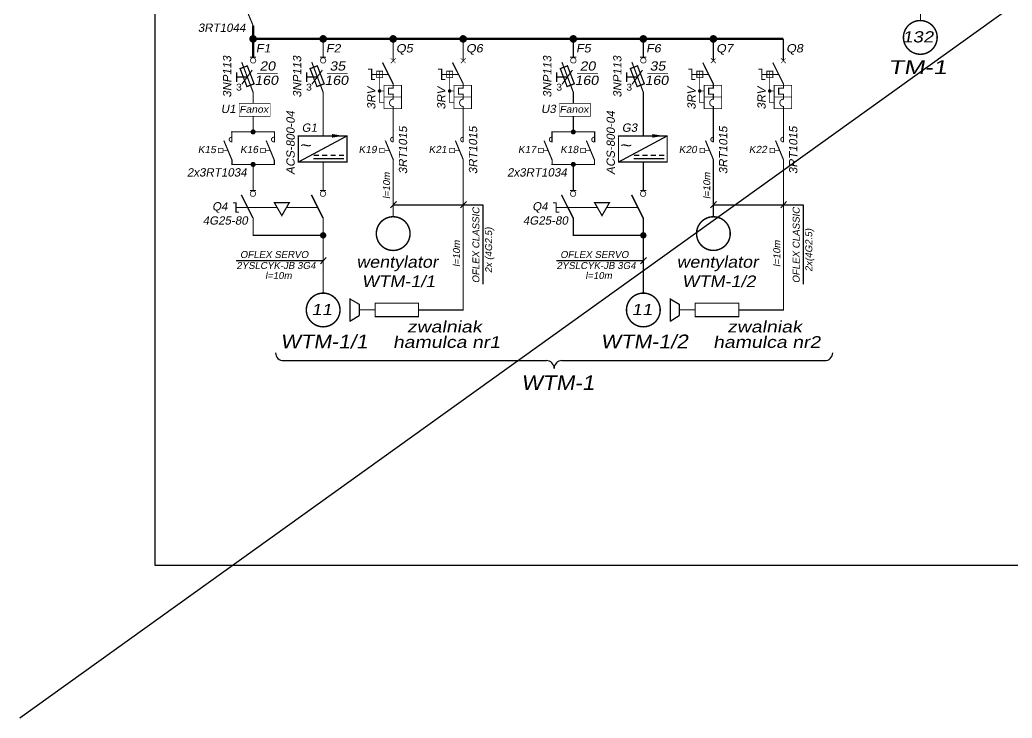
# Model space of a CAD drawing. Header units: millimetres. Extents: x -26 to 496, y 0 to 755.
# Drawn here: x -25.8 to 178.9, y 343.8 to 487.9 of the extents above; entities that cross this region are included whole.
import ezdxf
from ezdxf.enums import TextEntityAlignment as Align

# ---------------------------------------------------------------- set-up
doc = ezdxf.new("R2010")
doc.units = ezdxf.units.MM
doc.linetypes.add('DASHED2', pattern=[9.525, 6.35, -3.175])
doc.linetypes.add('HIDDEN2', pattern=[4.7625, 3.175, -1.5875])
doc.layers.add('NAPĘD', color=2, linetype='HIDDEN2')
doc.layers.add('SYMBOL', color=1, linetype='Continuous')
doc.styles.add('styl1', font='arial.ttf', dxfattribs={"width": 0.8, "oblique": 10, "height": 2.8})

msp = doc.modelspace()

# ---------------------------------------------------------------- linework, layer by layer
for p, q in [((496.25, 718.53), (-25.79, 343.78)), ((51.89, 450.44), (50.67, 449.14)), ((66.34, 450.44), (65.11, 449.14)), ((117.94, 450.44), (116.72, 449.14)), ((132.39, 450.44), (131.17, 449.14)), ((51.23, 449.74), (69.73, 449.74)), ((69.73, 449.74), (69.73, 433.35)), ((117.28, 449.74), (135.78, 449.74)), ((135.78, 449.74), (135.78, 433.35)), ((18.85, 438.22), (36.78, 438.22)), ((37.44, 438.87), (36.22, 437.57)), ((84.91, 438.22), (102.84, 438.22)), ((103.5, 438.87), (102.27, 437.57)), ((42.32, 430.39, 0.31), (42.32, 425.69, 0.31)), ((42.32, 430.34, 0.31), (44.2, 429.2, 0.31)), ((108.37, 430.39, 0.31), (108.37, 425.69, 0.31)), ((108.37, 430.34, 0.31), (110.25, 429.2, 0.31)), ((44.2, 429.2, 0.31), (44.2, 426.86, 0.31)), ((110.25, 429.2, 0.31), (110.25, 426.86, 0.31)), ((42.32, 425.72, 0.31), (44.2, 426.86, 0.31)), ((108.37, 425.72, 0.31), (110.25, 426.86, 0.31)), ((28.57, 417.59), (82.85, 417.59)), ((86.02, 417.59), (140.3, 417.59))]:
    msp.add_line(p, q)
at = {"color": 7}
for p, q in [((2.07, 703.19), (2.07, 375.39)), ((2.07, 375.39), (450.3, 375.39))]:
    msp.add_line(p, q, dxfattribs=at)
for points, const_width in [([(160.02, 487.75), (160.02, 507.16)], 0.241), ([(22.34, 480.2), (22.34, 486.73)], 0.5), ([(131.73, 483.97), (22.25, 483.97)], 0.5), ([(36.78, 480.2), (36.78, 483.97)], 0.241), ([(51.23, 479.47), (51.23, 483.97)], 0.241), ([(65.68, 479.47), (65.68, 483.97)], 0.241), ([(88.39, 480.2), (88.39, 483.97)], 0.241), ([(102.84, 480.2), (102.84, 483.97)], 0.241), ([(117.28, 479.47), (117.28, 483.97)], 0.241), ([(131.73, 479.47), (131.73, 483.97)], 0.241), ([(51.23, 474.7), (49.03, 479.09)], 0.263), ([(51.74, 478.96), (50.72, 479.98)], 0.131), ([(50.72, 478.96), (51.74, 479.98)], 0.131), ([(65.68, 474.7), (63.48, 479.09)], 0.263), ([(66.19, 478.96), (65.16, 479.98)], 0.131), ([(65.16, 478.96), (66.19, 479.98)], 0.131), ([(117.28, 474.7), (115.09, 479.09)], 0.263), ([(117.8, 478.96), (116.77, 479.98)], 0.131), ([(116.77, 478.96), (117.8, 479.98)], 0.131), ([(131.73, 474.7), (129.53, 479.09)], 0.263), ([(132.24, 478.96), (131.22, 479.98)], 0.131), ([(131.22, 478.96), (132.24, 479.98)], 0.131), ([(22.16, 477.53), (20, 474.6)], 0.241), ([(36.61, 477.53), (34.45, 474.6)], 0.241), ([(48.42, 476.75), (48.42, 477.32)], 0.131), ([(62.87, 476.75), (62.87, 477.32)], 0.131), ([(88.21, 477.53), (86.06, 474.6)], 0.241), ([(102.66, 477.53), (100.5, 474.6)], 0.241), ([(114.47, 476.75), (114.47, 477.32)], 0.131), ([(128.92, 476.75), (128.92, 477.32)], 0.131), ([(27.42, 476.84), (23.13, 476.84)], 0.13), ([(41.87, 476.84), (37.58, 476.84)], 0.13), ([(50.28, 476.63), (46.78, 476.63)], 0.175), ([(48.42, 470.72), (48.42, 476.75)], 0.131), ([(64.73, 476.63), (61.23, 476.63)], 0.175), ([(62.87, 470.72), (62.87, 476.75)], 0.131), ([(93.48, 476.84), (89.18, 476.84)], 0.13), ([(107.92, 476.84), (103.63, 476.84)], 0.13), ([(116.33, 476.63), (112.84, 476.63)], 0.175), ([(114.47, 470.72), (114.47, 476.75)], 0.131), ([(130.78, 476.63), (127.28, 476.63)], 0.175), ([(128.92, 470.72), (128.92, 476.75)], 0.131), ([(22.34, 470.67), (22.34, 472.95)], 0.241), ([(36.78, 463.95), (36.78, 472.95)], 0.241), ([(49.33, 473.22), (48.42, 473.22)], 0.175), ([(51.33, 473.83), (50.19, 473.83)], 0.219), ([(50.25, 473.93), (50.25, 472.47)], 0.219), ([(51.23, 473.72), (51.23, 474.75)], 0.219), ([(63.77, 473.22), (62.87, 473.22)], 0.175), ([(65.78, 473.83), (64.64, 473.83)], 0.219), ([(64.7, 473.93), (64.7, 472.47)], 0.219), ([(65.68, 473.72), (65.68, 474.75)], 0.219), ([(88.39, 470.67), (88.39, 472.95)], 0.241), ([(102.84, 463.95), (102.84, 472.95)], 0.241), ([(115.38, 473.22), (114.47, 473.22)], 0.175), ([(117.39, 473.83), (116.25, 473.83)], 0.219), ([(116.31, 473.93), (116.31, 472.47)], 0.219), ([(117.28, 473.72), (117.28, 474.75)], 0.219), ([(129.83, 473.22), (128.92, 473.22)], 0.175), ([(131.83, 473.83), (130.7, 473.83)], 0.219), ([(130.75, 473.93), (130.75, 472.47)], 0.219), ([(131.73, 473.72), (131.73, 474.75)], 0.219), ([(49.34, 470.79), (48.42, 470.79)], 0.131), ([(49.33, 471.98), (52.93, 471.98)], 0.175), ([(50.17, 472.58), (51.34, 472.58)], 0.219), ([(51.23, 471.45), (51.23, 472.69)], 0.219), ([(63.78, 470.79), (62.87, 470.79)], 0.131), ([(63.77, 471.98), (67.38, 471.98)], 0.175), ([(64.62, 472.58), (65.79, 472.58)], 0.219), ([(65.68, 471.45), (65.68, 472.69)], 0.219), ([(115.39, 470.79), (114.47, 470.79)], 0.131), ([(115.38, 471.98), (118.99, 471.98)], 0.175), ([(116.22, 472.58), (117.39, 472.58)], 0.219), ([(117.28, 471.45), (117.28, 472.69)], 0.219), ([(129.84, 470.79), (128.92, 470.79)], 0.131), ([(129.83, 471.98), (133.44, 471.98)], 0.175), ([(130.67, 472.58), (131.84, 472.58)], 0.219), ([(131.73, 471.45), (131.73, 472.69)], 0.219), ([(51.23, 462.72), (51.23, 470.13)], 0.219), ([(65.68, 462.72), (65.68, 470.13)], 0.219), ([(117.28, 462.72), (117.28, 470.13)], 0.219), ([(131.73, 462.72), (131.73, 470.13)], 0.219), ([(22.34, 464.78), (22.34, 467.98)], 0.241), ([(88.39, 464.78), (88.39, 467.98)], 0.241), ([(26.86, 464.78), (17.8, 464.78)], 0.241), ([(17.93, 462.65), (17.93, 464.78)], 0.241), ([(26.75, 462.65), (26.75, 464.78)], 0.241), ([(92.91, 464.78), (83.85, 464.78)], 0.241), ([(83.98, 462.65), (83.98, 464.78)], 0.241), ([(92.8, 462.65), (92.8, 464.78)], 0.241), ([(31.65, 458.55), (41.71, 463.95)], 0.248), ([(97.7, 458.55), (107.76, 463.95)], 0.248), ([(17.97, 458.06), (17.97, 458.97)], 0.241), ([(26.7, 458.06), (26.7, 458.97)], 0.241), ([(34.75, 459.27), (41.11, 459.27)], 0.248), ([(34.86, 459.95), (35.94, 459.95)], 0.248), ([(36.56, 459.95), (37.68, 459.95)], 0.248), ([(36.78, 452.69), (36.78, 458.55)], 0.241), ([(38.32, 459.95), (39.4, 459.95)], 0.248), ([(40.03, 459.95), (41.11, 459.95)], 0.248), ([(51.23, 447.27), (51.23, 459.07)], 0.219), ([(65.68, 428.03), (65.68, 459.07)], 0.219), ([(84.02, 458.06), (84.02, 458.97)], 0.241), ([(92.76, 458.06), (92.76, 458.97)], 0.241), ([(100.81, 459.27), (107.16, 459.27)], 0.248), ([(100.92, 459.95), (101.99, 459.95)], 0.248), ([(102.61, 459.95), (103.74, 459.95)], 0.248), ([(102.84, 452.69), (102.84, 458.55)], 0.241), ([(104.37, 459.95), (105.45, 459.95)], 0.248), ([(106.08, 459.95), (107.16, 459.95)], 0.248), ([(117.28, 447.27), (117.28, 459.07)], 0.219), ([(131.73, 428.03), (131.73, 459.07)], 0.219), ([(26.82, 458.06), (17.84, 458.06)], 0.241), ([(22.34, 452.69), (22.34, 458.2)], 0.241), ([(92.88, 458.06), (83.89, 458.06)], 0.241), ([(88.39, 452.69), (88.39, 458.2)], 0.241), ([(22.29, 447.02), (19.91, 451.78)], 0.294), ([(36.74, 447.02), (34.36, 451.78)], 0.294), ([(88.35, 447.02), (85.96, 451.78)], 0.294), ([(102.79, 447.02), (100.41, 451.78)], 0.294), ([(22.34, 443.43), (22.34, 447.09)], 0.241), ([(36.78, 431.51), (36.78, 447.09)], 0.241), ([(88.39, 443.43), (88.39, 447.09)], 0.241), ([(102.84, 431.51), (102.84, 447.09)], 0.241), ([(36.78, 443.43), (22.21, 443.43)], 0.241), ([(102.84, 443.43), (88.27, 443.43)], 0.241), ([(47.5, 426.53), (47.5, 429.54)], 0.2), ([(56.58, 429.42), (47.52, 429.42)], 0.241), ([(65.79, 428.03), (56.48, 428.03)], 0.241), ([(56.48, 426.53), (56.48, 429.54)], 0.2), ([(113.55, 426.53), (113.55, 429.54)], 0.2), ([(122.64, 429.42), (113.57, 429.42)], 0.241), ([(131.84, 428.03), (122.54, 428.03)], 0.241), ([(122.54, 426.53), (122.54, 429.54)], 0.2), ([(56.58, 426.64), (47.52, 426.64)], 0.241), ([(122.64, 426.64), (113.57, 426.64)], 0.241)]:
    msp.add_lwpolyline(points, dxfattribs=dict(at, const_width=const_width))
for points, const_width in [([(156.49, 484.28, 1), (163.45, 484.28, 1)], 0.3), ([(21.88, 483.97, 1), (22.79, 483.97, 1)], 0.66), ([(36.33, 483.97, 1), (37.24, 483.97, 1)], 0.66), ([(50.77, 483.97, 1), (51.68, 483.97, 1)], 0.66), ([(65.21, 483.97, 1), (66.12, 483.97, 1)], 0.66), ([(87.93, 483.97, 1), (88.84, 483.97, 1)], 0.66), ([(102.38, 483.97, 1), (103.29, 483.97, 1)], 0.66), ([(116.83, 483.97, 1), (117.74, 483.97, 1)], 0.66), ([(22.03, 464.78, 1), (22.64, 464.78, 1)], 0.44), ([(88.09, 464.78, 1), (88.69, 464.78, 1)], 0.44), ([(22.03, 458.07, 1), (22.64, 458.07, 1)], 0.44), ([(88.09, 458.07, 1), (88.69, 458.07, 1)], 0.44), ([(47.75, 443.79, 1), (54.71, 443.79, 1)], 0.3), ([(113.81, 443.79, 1), (120.76, 443.79, 1)], 0.3), ([(36.4, 443.43, 1), (37.16, 443.43, 1)], 0.55), ([(102.46, 443.43, 1), (103.22, 443.43, 1)], 0.55), ([(33.31, 428.03, 1), (40.26, 428.03, 1)], 0.3), ([(99.36, 428.03, 1), (106.31, 428.03, 1)], 0.3)]:
    msp.add_lwpolyline(points, format="xyb", close=True, dxfattribs=dict(const_width=const_width))
for points, const_width in [([(49.05, 477.32), (47.82, 477.32), (47.82, 475.97), (49.05, 475.97)], 0.175), ([(63.5, 477.32), (62.27, 477.32), (62.27, 475.97), (63.5, 475.97)], 0.175), ([(115.11, 477.32), (113.87, 477.32), (113.87, 475.97), (115.11, 475.97)], 0.175), ([(129.55, 477.32), (128.32, 477.32), (128.32, 475.97), (129.55, 475.97)], 0.175), ([(49.33, 474.38), (52.93, 474.38), (52.93, 469.57), (49.33, 469.57)], 0.175), ([(63.77, 474.38), (67.38, 474.38), (67.38, 469.57), (63.77, 469.57)], 0.175), ([(115.38, 474.38), (118.99, 474.38), (118.99, 469.57), (115.38, 469.57)], 0.175), ([(129.83, 474.38), (133.44, 474.38), (133.44, 469.57), (129.83, 469.57)], 0.175), ([(41.71, 463.95), (41.71, 458.55), (31.65, 458.55), (31.65, 463.95)], 0.248), ([(107.76, 463.95), (107.76, 458.55), (97.7, 458.55), (97.7, 463.95)], 0.248), ([(15.14, 460.47), (15.14, 461.38), (16.13, 461.38), (16.13, 460.47)], 0.129), ([(23.87, 460.47), (23.87, 461.38), (24.87, 461.38), (24.87, 460.47)], 0.129), ([(48.44, 460.47), (48.44, 461.38), (49.44, 461.38), (49.44, 460.47)], 0.129), ([(62.89, 460.47), (62.89, 461.38), (63.89, 461.38), (63.89, 460.47)], 0.129), ([(81.19, 460.47), (81.19, 461.38), (82.19, 461.38), (82.19, 460.47)], 0.129), ([(89.93, 460.47), (89.93, 461.38), (90.93, 461.38), (90.93, 460.47)], 0.129), ([(114.5, 460.47), (114.5, 461.38), (115.49, 461.38), (115.49, 460.47)], 0.129), ([(128.94, 460.47), (128.94, 461.38), (129.94, 461.38), (129.94, 460.47)], 0.129)]:
    msp.add_lwpolyline(points, close=True, dxfattribs=dict(at, const_width=const_width))
at = {"color": 7, "const_width": 0.438}
for points in [[(48.42, 473.37, -1), (48.42, 473.08, -1)], [(62.87, 473.37, -1), (62.87, 473.08, -1)], [(114.47, 473.37, -1), (114.47, 473.08, -1)], [(128.92, 473.37, -1), (128.92, 473.08, -1)]]:
    msp.add_lwpolyline(points, format="xyb", close=True, dxfattribs=at)
at = {"color": 7, "const_width": 0.185}
for points in [[(51.23, 470.03, -1.000805), (51.23, 471.54)], [(65.68, 470.03, -1.000805), (65.68, 471.54)], [(117.28, 470.03, -1.000805), (117.28, 471.54)], [(131.73, 470.03, -1.000805), (131.73, 471.54)]]:
    msp.add_lwpolyline(points, format="xyb", dxfattribs=at)
at = {"const_width": 0.26}
for points in [[(28.26, 447.51), (29.79, 450.17), (26.72, 450.17)], [(94.31, 447.51), (95.84, 450.17), (92.78, 450.17)]]:
    msp.add_lwpolyline(points, close=True, dxfattribs=at)
at = {"color": 7}
for points, const_width, elevation in [([(42.32, 425.68), (42.32, 430.39)], 0.2, 0.31), ([(44.2, 429.12), (42.32, 430.34)], 0.131, 0.2), ([(108.37, 425.68), (108.37, 430.39)], 0.2, 0.31), ([(110.25, 429.12), (108.37, 430.34)], 0.131, 0.2), ([(44.2, 426.95), (44.2, 429.12)], 0.2, 0.31), ([(110.25, 426.95), (110.25, 429.12)], 0.2, 0.31), ([(44.2, 426.95), (42.32, 425.72)], 0.131, 0.31), ([(110.25, 426.95), (108.37, 425.72)], 0.131, 0.31)]:
    msp.add_lwpolyline(points, dxfattribs=dict(at, const_width=const_width, elevation=elevation))
for centre, start, end in [((28.57, 419.18), 180, 272.4725), ((140.3, 419.18), 267.5275, 0), ((82.84, 415.99), 358.7396, 90.4831), ((86.03, 415.99), 89.5169, 181.2604)]:
    msp.add_arc(centre, 1.6, start, end)
for points in [[(38.61, 463.59), (40.92, 463.96), (38.61, 464.34)], [(104.67, 463.59), (106.98, 463.96), (104.67, 464.34)]]:
    msp.add_solid(points, dxfattribs=at)
at = {"layer": 'NAPĘD', "color": 0, "linetype": 'ByBlock', "const_width": 0.15}
for points in [[(22.34, 480.08, -1), (22.34, 478.97, -1)], [(36.78, 480.08, -1), (36.78, 478.97, -1)], [(88.39, 480.08, -1), (88.39, 478.97, -1)], [(102.84, 480.08, -1), (102.84, 478.97, -1)], [(22.29, 452.57, 1), (22.29, 451.46, 1)], [(36.74, 452.57, 1), (36.74, 451.46, 1)], [(88.35, 452.57, 1), (88.35, 451.46, 1)], [(102.79, 452.57, 1), (102.79, 451.46, 1)]]:
    msp.add_lwpolyline(points, format="xyb", close=True, dxfattribs=at)
at = {"layer": 'NAPĘD', "color": 7, "linetype": 'Continuous', "ltscale": 0.35, "const_width": 0.241}
for points in [[(18.93, 476.1), (21.13, 476.1)], [(33.38, 476.1), (35.58, 476.1)], [(84.98, 476.1), (87.19, 476.1)], [(99.43, 476.1), (101.63, 476.1)]]:
    msp.add_lwpolyline(points, dxfattribs=at)
at = {"layer": 'NAPĘD', "color": 7, "ltscale": 0.35, "const_width": 0.219}
for points in [[(18.82, 449.16), (21.12, 449.16)], [(84.88, 449.16), (87.18, 449.16)]]:
    msp.add_lwpolyline(points, dxfattribs=at)
at = {"layer": 'NAPĘD', "color": 7, "ltscale": 0.5, "const_width": 0.219}
for points in [[(21.22, 449.16), (27.3, 449.16)], [(29.21, 449.16), (35.57, 449.16)], [(87.27, 449.16), (93.36, 449.16)], [(95.26, 449.16), (101.62, 449.16)], [(44.2, 428.03), (47.5, 428.03)], [(110.25, 428.03), (113.55, 428.03)]]:
    msp.add_lwpolyline(points, dxfattribs=at)
at = {"layer": 'SYMBOL', "color": 7}
for points, const_width in [([(22.34, 486.71), (20.67, 490.73)], 0.241), ([(22.34, 472.94), (19.98, 479.18)], 0.241), ([(22.94, 480.2), (21.68, 480.2)], 0.16), ([(36.79, 472.94), (34.43, 479.18)], 0.241), ([(37.39, 480.2), (36.13, 480.2)], 0.16), ([(88.4, 472.94), (86.04, 479.18)], 0.241), ([(88.99, 480.2), (87.73, 480.2)], 0.16), ([(102.84, 472.94), (100.48, 479.18)], 0.241), ([(103.44, 480.2), (102.18, 480.2)], 0.16), ([(18.92, 475.08), (18.92, 477.06)], 0.261), ([(33.36, 475.08), (33.36, 477.06)], 0.261), ([(46.9, 477.72), (46.07, 477.72)], 0.237), ([(46.78, 477.84), (46.78, 475.48)], 0.237), ([(61.34, 477.72), (60.51, 477.72)], 0.237), ([(61.23, 477.84), (61.23, 475.48)], 0.237), ([(84.97, 475.08), (84.97, 477.06)], 0.261), ([(99.42, 475.08), (99.42, 477.06)], 0.261), ([(112.95, 477.72), (112.12, 477.72)], 0.237), ([(112.84, 477.84), (112.84, 475.48)], 0.237), ([(127.4, 477.72), (126.57, 477.72)], 0.237), ([(127.28, 477.84), (127.28, 475.48)], 0.237), ([(46.68, 475.59), (47.51, 475.59)], 0.237), ([(61.12, 475.59), (61.96, 475.59)], 0.237), ([(112.73, 475.59), (113.56, 475.59)], 0.237), ([(127.18, 475.59), (128.01, 475.59)], 0.237), ([(17.98, 458.95), (16.3, 462.98)], 0.241), ([(26.71, 458.95), (25.04, 462.98)], 0.241), ([(51.28, 458.95), (49.61, 462.98)], 0.241), ([(65.68, 459.07), (64.06, 462.98)], 0.241), ([(84.03, 458.95), (82.36, 462.98)], 0.241), ([(92.77, 458.95), (91.09, 462.98)], 0.241), ([(117.33, 458.95), (115.66, 462.98)], 0.241), ([(131.73, 459.07), (130.11, 462.98)], 0.241), ([(16.1, 460.92), (17.06, 460.92)], 0.109), ([(24.84, 460.92), (25.8, 460.92)], 0.109), ([(49.41, 460.92), (50.37, 460.92)], 0.109), ([(63.86, 460.92), (64.82, 460.92)], 0.109), ([(82.16, 460.92), (83.12, 460.92)], 0.109), ([(90.89, 460.92), (91.86, 460.92)], 0.109), ([(115.46, 460.92), (116.42, 460.92)], 0.109), ([(129.91, 460.92), (130.87, 460.92)], 0.109), ([(21.69, 452.69), (22.95, 452.69)], 0.16), ([(36.14, 452.69), (37.4, 452.69)], 0.16), ([(87.74, 452.69), (89, 452.69)], 0.16), ([(102.19, 452.69), (103.45, 452.69)], 0.16), ([(18.82, 450.25), (18.82, 448.1)], 0.237), ([(84.87, 450.25), (84.87, 448.1)], 0.237), ([(18.93, 450.13), (18.18, 450.13)], 0.237), ([(18.7, 448.21), (19.45, 448.21)], 0.237), ([(84.99, 450.13), (84.23, 450.13)], 0.237), ([(84.75, 448.21), (85.51, 448.21)], 0.237)]:
    msp.add_lwpolyline(points, dxfattribs=dict(at, const_width=const_width))
at = {"layer": 'SYMBOL', "color": 7, "linetype": 'DASHED2', "const_width": 0.265}
for points in [[(19.65, 477.84), (21.13, 478.41), (22.54, 474.7), (21.06, 474.14)], [(34.09, 477.84), (35.58, 478.41), (36.99, 474.7), (35.51, 474.14)], [(85.7, 477.84), (87.18, 478.41), (88.6, 474.7), (87.11, 474.14)], [(100.15, 477.84), (101.63, 478.41), (103.04, 474.7), (101.56, 474.14)]]:
    msp.add_lwpolyline(points, close=True, dxfattribs=at)
at = {"layer": 'SYMBOL', "color": 7, "const_width": 0.0915}
for points in [[(19.46, 470.67), (25.85, 470.67), (25.85, 467.98), (19.46, 467.98)], [(85.52, 470.67), (91.9, 470.67), (91.9, 467.98), (85.52, 467.98)]]:
    msp.add_lwpolyline(points, close=True, dxfattribs=at)
at = {"layer": 'SYMBOL', "color": 7, "const_width": 0.191}
for points in [[(17.97, 462.73, -1.212997), (17.97, 463.67)], [(26.7, 462.73, -1.212997), (26.7, 463.67)], [(51.27, 462.73, -1.212997), (51.27, 463.67)], [(65.72, 462.73, -1.212997), (65.72, 463.67)], [(84.02, 462.73, -1.212997), (84.02, 463.67)], [(92.76, 462.73, -1.212997), (92.76, 463.67)], [(117.33, 462.73, -1.212997), (117.33, 463.67)], [(131.77, 462.73, -1.212997), (131.77, 463.67)]]:
    msp.add_lwpolyline(points, format="xyb", dxfattribs=at)

# ---------------------------------------------------------------- texts
at = {"color": 7, "style": 'styl1', "oblique": 10}
for s, height, width, p in [('132', 2.3, 1.2, (156.26, 483.25)), ('~', 2.32, 1.3, (31.82, 460.88)), ('~', 2.32, 1.3, (97.87, 460.88)), ('11', 2.3, 1.2, (34.35, 426.97)), ('11', 2.3, 1.2, (100.41, 426.97))]:
    msp.add_text(s, height=height, dxfattribs=dict(at, width=width)).set_placement(p)
for p in [(30.91, 455.95), (96.96, 455.95)]:
    msp.add_text('ACS-800-04', height=1.71, rotation=90, dxfattribs=at).set_placement(p)
at = {"layer": 'SYMBOL', "color": 7, "style": 'styl1', "oblique": 10}
for s, height, p in [('  3RT1044', 1.71, (9.61, 485.43)), ('U1', 1.71, (15.68, 468.67)), ('U3', 1.71, (81.73, 468.67)), ('G1', 1.71, (32.34, 464.8)), ('G3', 1.71, (98.39, 464.8)), ('K15', 1.5, (10.92, 460.4)), ('K16', 1.5, (19.64, 460.4)), ('K19', 1.5, (44.09, 460.4)), ('K21', 1.5, (58.54, 460.4)), ('K17', 1.5, (76.97, 460.4)), ('K18', 1.5, (85.69, 460.4)), ('K20', 1.5, (110.14, 460.4)), ('K22', 1.5, (124.59, 460.4)), ('2x3RT1034', 1.71, (8.67, 455.57)), ('2x3RT1034', 1.71, (74.72, 455.57)), ('Q4', 1.71, (13.87, 448.56)), ('Q4', 1.71, (79.92, 448.56)), ('4G25-80', 1.71, (11.94, 445.64)), ('4G25-80', 1.71, (77.99, 445.64))]:
    msp.add_text(s, height=height, dxfattribs=at).set_placement(p)
at = {"layer": 'SYMBOL', "color": 7, "style": 'styl1', "oblique": 10, "width": 1.1}
for s, height, p in [('F1', 1.71, (22.89, 481.18)), ('F2', 1.71, (37.34, 481.18)), ('Q5', 1.71, (51.79, 481.18)), ('Q6', 1.71, (66.23, 481.18)), ('F5', 1.71, (88.94, 481.18)), ('F6', 1.71, (103.39, 481.18)), ('Q7', 1.71, (117.84, 481.18)), ('Q8', 1.71, (132.29, 481.18)), ('20', 1.9, (23.65, 477.43)), ('35', 1.9, (38.1, 477.43)), ('20', 1.9, (89.71, 477.43)), ('35', 1.9, (104.15, 477.43)), ('160', 1.9, (22.62, 474.49)), ('160', 1.9, (37.07, 474.49)), ('160', 1.9, (88.68, 474.49)), ('160', 1.9, (103.12, 474.49)), ('Fanox', 1.4, (19.49, 468.75)), ('Fanox', 1.4, (85.54, 468.75))]:
    msp.add_text(s, height=height, dxfattribs=at).set_placement(p)
at = {"layer": 'SYMBOL', "color": 7, "style": 'styl1', "oblique": 10}
for s, height, p in [('3NP113', 1.7, (17.82, 471.87)), ('3NP113', 1.7, (32.27, 471.87)), ('3NP113', 1.7, (83.87, 471.87)), ('3NP113', 1.7, (98.32, 471.87)), ('3RV ', 1.7, (47.57, 469.41)), ('3RV ', 1.7, (62.01, 469.41)), ('3RV ', 1.7, (113.62, 469.41)), ('3RV ', 1.7, (128.07, 469.41)), ('  3RT1015', 1.71, (54.11, 454.75)), ('  3RT1015', 1.71, (68.56, 454.75)), ('  3RT1015', 1.71, (120.17, 454.75)), ('  3RT1015', 1.71, (134.61, 454.75))]:
    msp.add_text(s, height=height, rotation=90, dxfattribs=at).set_placement(p)
for s, height, width, p in [('TM-1', 2.85, 1.3, (159.41, 478.14)), ('wentylator', 2.4, 1.1, (52.05, 437.65)), ('wentylator', 2.4, 1.1, (118.11, 437.65)), ('WTM-1/1', 2.4, 1.1, (52.33, 433.99)), ('WTM-1/2', 2.4, 1.1, (118.39, 433.99)), ('zwalniak', 2.4, 1.2, (61.78, 424.63)), ('zwalniak', 2.4, 1.2, (127.83, 424.63)), ('WTM-1/1', 2.85, 1.1, (36.97, 421.58)), ('hamulca nr1', 2.4, 1.2, (62.25, 421.46)), ('WTM-1/2', 2.85, 1.1, (103.03, 421.58)), ('hamulca nr2', 2.4, 1.2, (128.3, 421.46)), ('WTM-1', 3, 1.1, (85.18, 413.02))]:
    msp.add_text(s, height=height, dxfattribs=dict(at, width=width)).set_placement(p, align=Align.MIDDLE)
at = {"layer": 'SYMBOL', "color": 7, "style": 'styl1', "width": 1.1}
for p in [(18.82, 473.31), (33.27, 473.31), (84.87, 473.31), (99.32, 473.31)]:
    msp.add_text('3', height=1.4, dxfattribs=at).set_placement(p)
at = {"layer": 'SYMBOL', "color": 7, "style": 'styl1', "oblique": 10}
for s, height, p in [('l=10m', 1.43, (49.84, 453.68)), ('l=10m', 1.43, (115.89, 453.68)), ('OFLEX CLASSIC', 1.4303, (68.3, 441.39)), ('OFLEX CLASSIC', 1.4303, (134.36, 441.39)), ('2x (4G2.5)', 1.43, (71.1, 440.36)), ('2x(4G2.5)', 1.43, (137.15, 440.36)), ('l=10m', 1.43, (64.28, 439.65)), ('l=10m', 1.43, (130.34, 439.65))]:
    msp.add_text(s, height=height, rotation=90, dxfattribs=at).set_placement(p, align=Align.MIDDLE)
for s, height, p in [('OFLEX SERVO', 1.4303, (26.68, 439.47)), ('OFLEX SERVO', 1.4303, (92.73, 439.47)), ('2YSLCYK-JB 3G4', 1.4303, (27.05, 437.2)), ('2YSLCYK-JB 3G4', 1.4303, (93.1, 437.2)), ('l=10m', 1.43, (27.56, 435.16)), ('l=10m', 1.43, (93.61, 435.16))]:
    msp.add_text(s, height=height, dxfattribs=at).set_placement(p, align=Align.MIDDLE)

doc.saveas('drawing.dxf')
